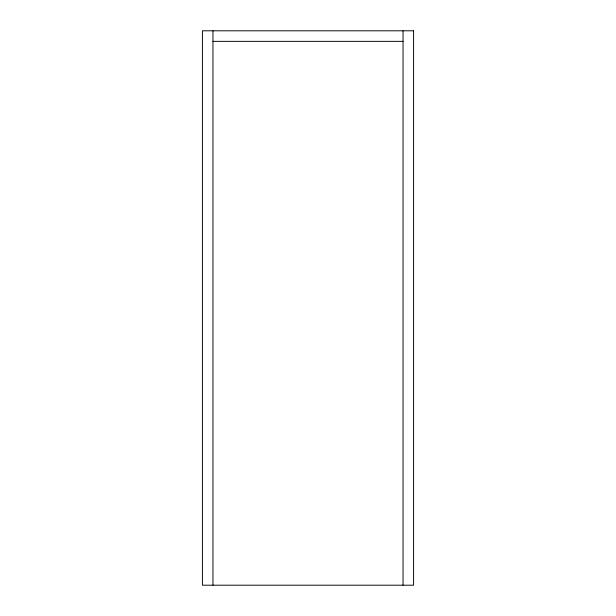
<?xml version="1.0" encoding="UTF-8"?>
<svg xmlns="http://www.w3.org/2000/svg" width="616" height="616" viewBox="0 0 616 616"><rect width="100%" height="100%" fill="white"/><g stroke="black" fill="none" stroke-linecap="round" stroke-linejoin="round"><path stroke-width="0.92" d="M212.959 41.357L403.041 41.357M403.041 30.8L403.041 585.2M212.959 30.8L212.959 585.2M413.598 30.8L202.402 30.8L202.402 585.2L413.598 585.2L413.598 30.8"/></g></svg>
